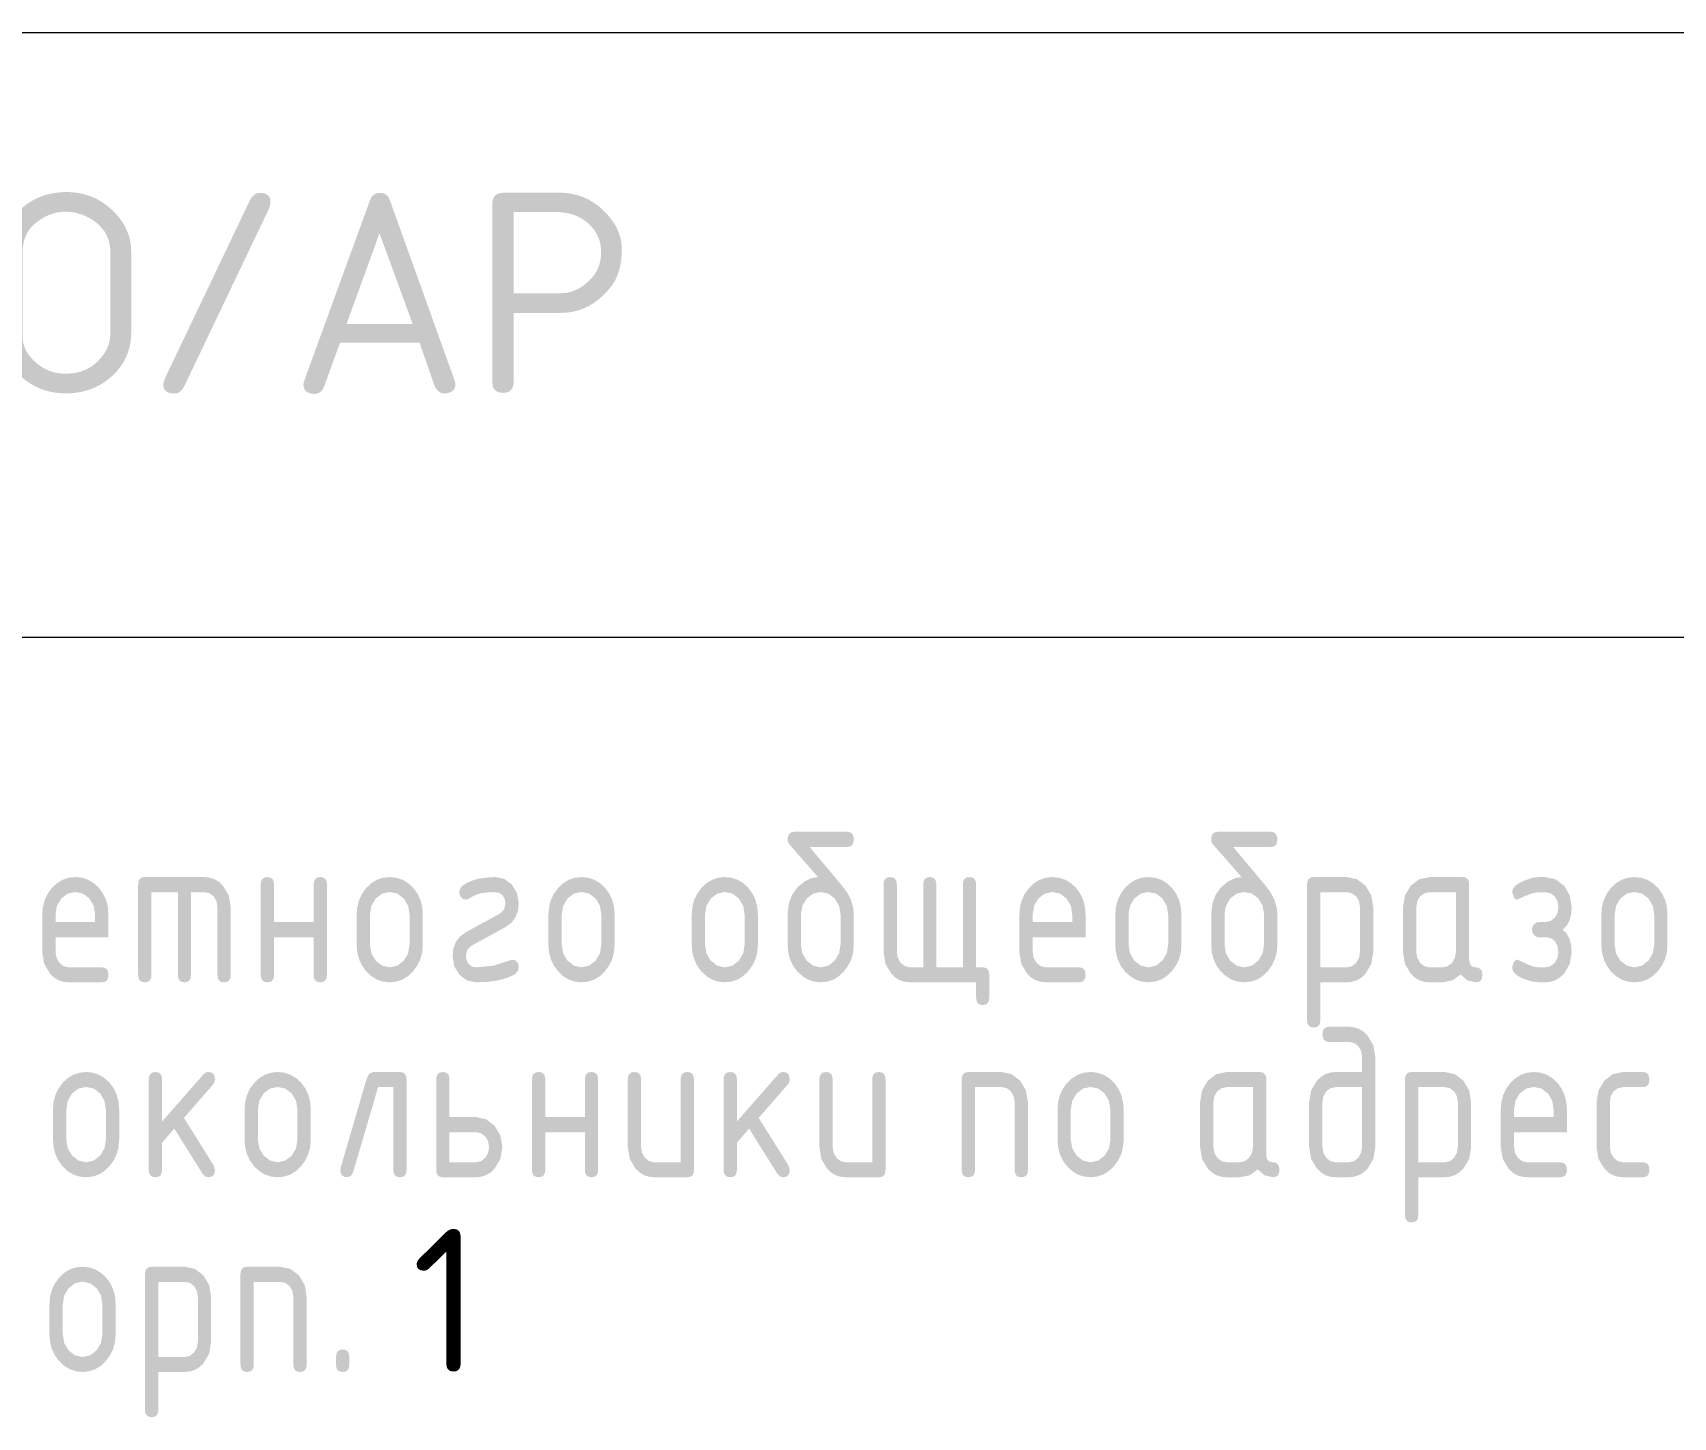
# Model space of a CAD drawing. Header units: millimetres. Extents: x 0 to 1189, y 0 to 841.
# Drawn here: x 1133.95 to 1161.17, y 37.01 to 59.98 of the extents above; entities that cross this region are included whole.
import ezdxf

# ---------------------------------------------------------------- set-up
doc = ezdxf.new("R2010")
doc.units = ezdxf.units.MM

msp = doc.modelspace()

# ---------------------------------------------------------------- hatches: boundary and pattern name
h = msp.add_hatch(color=7)
h.paths.add_polyline_path([(1147.574409, 45.344315), (1147.574409, 44.844914), (1147.564117, 44.720985), (1147.533413, 44.606307), (1147.482554, 44.500826), (1147.411801, 44.404493), (1147.328636, 44.324765), (1147.235963, 44.268136), (1147.134608, 44.234348), (1147.025399, 44.223143), (1146.914975, 44.234348), (1146.813388, 44.268136), (1146.720379, 44.324765), (1146.63569, 44.404493), (1146.565685, 44.500826), (1146.515938, 44.606307), (1146.486241, 44.720985), (1146.476389, 44.844914), (1146.476389, 45.347622), (1146.494182, 45.521815), (1146.547633, 45.672081), (1146.636844, 45.79806), (1146.761918, 45.899389), (1146.874297, 45.952788), (1146.979648, 45.969393), (1146.497886, 46.52116), (1146.481556, 46.549961), (1146.476389, 46.594471), (1146.483313, 46.649455), (1146.504087, 46.688729), (1146.53871, 46.712294), (1146.587183, 46.720148), (1147.466922, 46.720148), (1147.513715, 46.712294), (1147.547331, 46.688729), (1147.567614, 46.649455), (1147.574409, 46.594471), (1147.567614, 46.539488), (1147.547331, 46.500213), (1147.513715, 46.476649), (1147.466922, 46.468794), (1146.841844, 46.468794), (1147.393611, 45.80899), (1147.472323, 45.699487), (1147.528865, 45.585747), (1147.56298, 45.46746)])
h.paths.add_polyline_path([(1147.353923, 44.848221), (1147.353923, 45.347622), (1147.330703, 45.491007), (1147.259114, 45.613308), (1147.152385, 45.694819), (1147.025399, 45.721346), (1146.898688, 45.694819), (1146.792235, 45.613308), (1146.720646, 45.491007), (1146.697426, 45.347622), (1146.697426, 44.848221), (1146.720646, 44.702425), (1146.792235, 44.583087), (1146.898688, 44.499647), (1147.025399, 44.47119), (1147.152385, 44.499647), (1147.259114, 44.583087), (1147.330703, 44.703872)])
h = msp.add_hatch(color=7)
h.paths.add_polyline_path([(1154.601849, 45.344315), (1154.601849, 44.844914), (1154.591557, 44.720985), (1154.560853, 44.606307), (1154.509995, 44.500826), (1154.439241, 44.404493), (1154.356076, 44.324765), (1154.263403, 44.268136), (1154.162049, 44.234348), (1154.052839, 44.223143), (1153.942415, 44.234348), (1153.840828, 44.268136), (1153.747819, 44.324765), (1153.66313, 44.404493), (1153.593125, 44.500826), (1153.543378, 44.606307), (1153.513682, 44.720985), (1153.503829, 44.844914), (1153.503829, 45.347622), (1153.521622, 45.521815), (1153.575073, 45.672081), (1153.664284, 45.79806), (1153.789358, 45.899389), (1153.901737, 45.952788), (1154.007088, 45.969393), (1153.525326, 46.52116), (1153.508996, 46.549961), (1153.503829, 46.594471), (1153.510753, 46.649455), (1153.531527, 46.688729), (1153.56615, 46.712294), (1153.614623, 46.720148), (1154.494362, 46.720148), (1154.541155, 46.712294), (1154.574771, 46.688729), (1154.595054, 46.649455), (1154.601849, 46.594471), (1154.595054, 46.539488), (1154.574771, 46.500213), (1154.541155, 46.476649), (1154.494362, 46.468794), (1153.869284, 46.468794), (1154.421051, 45.80899), (1154.499763, 45.699487), (1154.556305, 45.585747), (1154.59042, 45.46746)])
h.paths.add_polyline_path([(1154.381363, 44.848221), (1154.381363, 45.347622), (1154.358143, 45.491007), (1154.286554, 45.613308), (1154.179825, 45.694819), (1154.052839, 45.721346), (1153.926128, 45.694819), (1153.819675, 45.613308), (1153.748086, 45.491007), (1153.724866, 45.347622), (1153.724866, 44.848221), (1153.748086, 44.702425), (1153.819675, 44.583087), (1153.926128, 44.499647), (1154.052839, 44.47119), (1154.179825, 44.499647), (1154.286554, 44.583087), (1154.358143, 44.703872)])
h = msp.add_hatch(color=7)
h.paths.add_polyline_path([(1134.658665, 45.721346), (1134.531954, 45.694819), (1134.425501, 45.613308), (1134.353911, 45.492247), (1134.330692, 45.347622), (1134.330692, 45.221945), (1134.987189, 45.221945), (1134.987189, 45.347622), (1134.963969, 45.492247), (1134.89238, 45.613308), (1134.785651, 45.694819)])
h.paths.add_polyline_path([(1134.330692, 44.970591), (1134.330692, 44.722544), (1134.346608, 44.626908), (1134.395184, 44.544502), (1134.466222, 44.489449), (1134.548422, 44.47119), (1135.097432, 44.47119), (1135.145818, 44.463335), (1135.180252, 44.439771), (1135.200837, 44.400497), (1135.207675, 44.345513), (1135.200837, 44.291046), (1135.180252, 44.252909), (1135.145818, 44.230481), (1135.097432, 44.223143), (1134.548422, 44.223143), (1134.459788, 44.231739), (1134.378441, 44.258008), (1134.304638, 44.302673), (1134.238639, 44.366459), (1134.1419, 44.527345), (1134.109654, 44.722544), (1134.109654, 45.344315), (1134.119507, 45.470156), (1134.149204, 45.585816), (1134.198951, 45.691658), (1134.268955, 45.788043), (1134.353644, 45.867771), (1134.446653, 45.9244), (1134.548241, 45.958188), (1134.658665, 45.969393), (1134.769321, 45.95824), (1134.870882, 45.924814), (1134.963762, 45.869167), (1135.048374, 45.791351), (1135.118611, 45.694965), (1135.168332, 45.589124), (1135.1979, 45.473463), (1135.207675, 45.347622), (1135.207675, 44.970591)])
h = msp.add_hatch(color=7)
h.dxf.hatch_style = 2
h.paths.add_polyline_path([(1135.811543, 45.969393), (1136.798769, 45.969393), (1136.887257, 45.960255), (1136.967992, 45.933082), (1137.0417, 45.888235), (1137.109104, 45.826077), (1137.205359, 45.663744), (1137.237537, 45.469992), (1137.237537, 44.345513), (1137.230621, 44.291046), (1137.209907, 44.252909), (1137.175447, 44.230481), (1137.127294, 44.223143), (1137.078907, 44.230481), (1137.044474, 44.252909), (1137.023889, 44.291046), (1137.017051, 44.345513), (1137.017051, 45.469992), (1137.001272, 45.566868), (1136.955314, 45.648035), (1136.884277, 45.701434), (1136.798769, 45.718039), (1136.578283, 45.718039), (1136.578283, 44.345513), (1136.571367, 44.291046), (1136.550654, 44.252909), (1136.516194, 44.230481), (1136.46804, 44.223143), (1136.421247, 44.230481), (1136.387632, 44.252909), (1136.367349, 44.291046), (1136.360553, 44.345513), (1136.360553, 45.718039), (1135.921786, 45.718039), (1135.921786, 44.345513), (1135.91487, 44.291046), (1135.894156, 44.252909), (1135.859697, 44.230481), (1135.811543, 44.223143), (1135.76307, 44.230481), (1135.728447, 44.252909), (1135.707673, 44.291046), (1135.700748, 44.345513), (1135.700748, 45.847023), (1135.707673, 45.900095), (1135.728447, 45.938387), (1135.76307, 45.96159)])
h = msp.add_hatch(color=7)
h.dxf.hatch_style = 2
h.paths.add_polyline_path([(1137.955955, 44.970591), (1137.955955, 44.345513), (1137.949039, 44.291046), (1137.928325, 44.252909), (1137.893866, 44.230481), (1137.845712, 44.223143), (1137.797239, 44.230481), (1137.762616, 44.252909), (1137.741842, 44.291046), (1137.734917, 44.345513), (1137.734917, 45.847023), (1137.741842, 45.900095), (1137.762616, 45.938387), (1137.797239, 45.96159), (1137.845712, 45.969393), (1137.893866, 45.96159), (1137.928325, 45.938387), (1137.949039, 45.900095), (1137.955955, 45.847023), (1137.955955, 45.221945), (1138.612452, 45.221945), (1138.612452, 45.847023), (1138.619368, 45.900095), (1138.640082, 45.938387), (1138.674541, 45.96159), (1138.722695, 45.969393), (1138.771082, 45.96159), (1138.805515, 45.938387), (1138.8261, 45.900095), (1138.832938, 45.847023), (1138.832938, 44.345513), (1138.8261, 44.291046), (1138.805515, 44.252909), (1138.771082, 44.230481), (1138.722695, 44.223143), (1138.674541, 44.230481), (1138.640082, 44.252909), (1138.619368, 44.291046), (1138.612452, 44.345513), (1138.612452, 44.970591)])
h = msp.add_hatch(color=7)
h.paths.add_polyline_path([(1139.326012, 44.844914), (1139.326012, 45.344315), (1139.335865, 45.470156), (1139.365561, 45.585816), (1139.415309, 45.691658), (1139.485313, 45.788043), (1139.570002, 45.867771), (1139.663011, 45.9244), (1139.764598, 45.958188), (1139.875022, 45.969393), (1139.985679, 45.95824), (1140.08724, 45.924814), (1140.18012, 45.869167), (1140.264731, 45.791351), (1140.334968, 45.694914), (1140.38469, 45.58871), (1140.414257, 45.472068), (1140.424033, 45.344315), (1140.424033, 44.844914), (1140.41374, 44.720985), (1140.383036, 44.606307), (1140.332178, 44.500826), (1140.261424, 44.404493), (1140.17826, 44.324765), (1140.085586, 44.268136), (1139.984232, 44.234348), (1139.875022, 44.223143), (1139.764598, 44.234348), (1139.663011, 44.268136), (1139.570002, 44.324765), (1139.485313, 44.404493), (1139.415309, 44.500826), (1139.365561, 44.606307), (1139.335865, 44.720985)])
h.paths.add_polyline_path([(1140.203547, 44.848221), (1140.203547, 45.347622), (1140.180327, 45.491007), (1140.108737, 45.613308), (1140.002008, 45.694819), (1139.875022, 45.721346), (1139.748312, 45.694819), (1139.641858, 45.613308), (1139.570269, 45.491007), (1139.547049, 45.347622), (1139.547049, 44.848221), (1139.570269, 44.702425), (1139.641858, 44.583087), (1139.748312, 44.499647), (1139.875022, 44.47119), (1140.002008, 44.499647), (1140.108737, 44.583087), (1140.180327, 44.703872)])
h = msp.add_hatch(color=7)
h.dxf.hatch_style = 2
h.paths.add_polyline_path([(1141.904884, 44.596867), (1141.95327, 44.589012), (1141.987704, 44.565448), (1142.008288, 44.526174), (1142.015127, 44.47119), (1141.999624, 44.408627), (1141.953942, 44.359293), (1141.833743, 44.29965), (1141.684811, 44.257112), (1141.507148, 44.231627), (1141.300752, 44.223143), (1141.153922, 44.254562), (1141.030656, 44.34882), (1140.945149, 44.489794), (1140.917106, 44.659706), (1140.930947, 44.786563), (1140.972434, 44.894868), (1141.041517, 44.984259), (1141.138143, 45.054376), (1141.705344, 45.365261), (1141.77211, 45.431889), (1141.794641, 45.532831), (1141.783065, 45.60442), (1141.748339, 45.665674), (1141.6937, 45.704879), (1141.632032, 45.718039), (1141.467977, 45.712251), (1141.353117, 45.693234), (1141.2745, 45.661884), (1141.187202, 45.60945), (1141.138143, 45.595669), (1141.09632, 45.603937), (1141.061524, 45.630396), (1141.035411, 45.672977), (1141.0279, 45.718039), (1141.041956, 45.780395), (1141.085778, 45.829936), (1141.192292, 45.891491), (1141.318598, 45.935011), (1141.465057, 45.960858), (1141.632032, 45.969393), (1141.778449, 45.937974), (1141.902128, 45.843716), (1141.987359, 45.701503), (1142.015127, 45.532831), (1142.001372, 45.405974), (1141.960074, 45.297668), (1141.891181, 45.208277), (1141.794641, 45.138161), (1141.230196, 44.830582), (1141.161019, 44.762301), (1141.138143, 44.659706), (1141.14965, 44.588117), (1141.183894, 44.526863), (1141.237776, 44.486004), (1141.300752, 44.47119), (1141.601991, 44.50006), (1141.861889, 44.586394)])
h = msp.add_hatch(color=7)
h.paths.add_polyline_path([(1142.5082, 44.844914), (1142.5082, 45.344315), (1142.518053, 45.470156), (1142.54775, 45.585816), (1142.597497, 45.691658), (1142.667502, 45.788043), (1142.752191, 45.867771), (1142.8452, 45.9244), (1142.946787, 45.958188), (1143.057211, 45.969393), (1143.167867, 45.95824), (1143.269429, 45.924814), (1143.362308, 45.869167), (1143.44692, 45.791351), (1143.517157, 45.694914), (1143.566878, 45.58871), (1143.596446, 45.472068), (1143.606221, 45.344315), (1143.606221, 44.844914), (1143.595929, 44.720985), (1143.565225, 44.606307), (1143.514366, 44.500826), (1143.443613, 44.404493), (1143.360448, 44.324765), (1143.267775, 44.268136), (1143.16642, 44.234348), (1143.057211, 44.223143), (1142.946787, 44.234348), (1142.8452, 44.268136), (1142.752191, 44.324765), (1142.667502, 44.404493), (1142.597497, 44.500826), (1142.54775, 44.606307), (1142.518053, 44.720985)])
h.paths.add_polyline_path([(1143.385735, 44.848221), (1143.385735, 45.347622), (1143.362515, 45.491007), (1143.290926, 45.613308), (1143.184197, 45.694819), (1143.057211, 45.721346), (1142.9305, 45.694819), (1142.824047, 45.613308), (1142.752458, 45.491007), (1142.729238, 45.347622), (1142.729238, 44.848221), (1142.752458, 44.702425), (1142.824047, 44.583087), (1142.9305, 44.499647), (1143.057211, 44.47119), (1143.184197, 44.499647), (1143.290926, 44.583087), (1143.362515, 44.703872)])
h = msp.add_hatch(color=7)
h.paths.add_polyline_path([(1144.885294, 44.844914), (1144.885294, 45.344315), (1144.895147, 45.470156), (1144.924844, 45.585816), (1144.974591, 45.691658), (1145.044595, 45.788043), (1145.129284, 45.867771), (1145.222293, 45.9244), (1145.323881, 45.958188), (1145.434305, 45.969393), (1145.544961, 45.95824), (1145.646523, 45.924814), (1145.739402, 45.869167), (1145.824014, 45.791351), (1145.894251, 45.694914), (1145.943972, 45.58871), (1145.97354, 45.472068), (1145.983315, 45.344315), (1145.983315, 44.844914), (1145.973023, 44.720985), (1145.942318, 44.606307), (1145.89146, 44.500826), (1145.820707, 44.404493), (1145.737542, 44.324765), (1145.644869, 44.268136), (1145.543514, 44.234348), (1145.434305, 44.223143), (1145.323881, 44.234348), (1145.222293, 44.268136), (1145.129284, 44.324765), (1145.044595, 44.404493), (1144.974591, 44.500826), (1144.924844, 44.606307), (1144.895147, 44.720985)])
h.paths.add_polyline_path([(1145.762829, 44.848221), (1145.762829, 45.347622), (1145.739609, 45.491007), (1145.66802, 45.613308), (1145.561291, 45.694819), (1145.434305, 45.721346), (1145.307594, 45.694819), (1145.201141, 45.613308), (1145.129551, 45.491007), (1145.106332, 45.347622), (1145.106332, 44.848221), (1145.129551, 44.702425), (1145.201141, 44.583087), (1145.307594, 44.499647), (1145.434305, 44.47119), (1145.561291, 44.499647), (1145.66802, 44.583087), (1145.739609, 44.703872)])
h = msp.add_hatch(color=7)
h.dxf.hatch_style = 2
h.paths.add_polyline_path([(1149.604271, 44.223143), (1148.50625, 44.223143), (1148.417616, 44.231739), (1148.336269, 44.258008), (1148.262467, 44.302673), (1148.196467, 44.366459), (1148.099729, 44.528792), (1148.067483, 44.722544), (1148.067483, 45.847023), (1148.074407, 45.900095), (1148.095181, 45.938387), (1148.129805, 45.96159), (1148.178277, 45.969393), (1148.226431, 45.96159), (1148.26089, 45.938387), (1148.281604, 45.900095), (1148.28852, 45.847023), (1148.28852, 44.722544), (1148.304436, 44.626908), (1148.353012, 44.544502), (1148.42405, 44.489449), (1148.50625, 44.47119), (1148.727288, 44.47119), (1148.727288, 45.847023), (1148.734083, 45.900095), (1148.754366, 45.938387), (1148.787981, 45.96159), (1148.834774, 45.969393), (1148.882928, 45.96159), (1148.917388, 45.938387), (1148.938102, 45.900095), (1148.945018, 45.847023), (1148.945018, 44.47119), (1149.383785, 44.47119), (1149.383785, 45.847023), (1149.390623, 45.900095), (1149.411208, 45.938387), (1149.445642, 45.96159), (1149.494028, 45.969393), (1149.542182, 45.96159), (1149.576641, 45.938387), (1149.597355, 45.900095), (1149.604271, 45.847023), (1149.604271, 44.47119), (1149.714514, 44.47119), (1149.761307, 44.463387), (1149.794923, 44.440184), (1149.815206, 44.401892), (1149.822001, 44.34882), (1149.822001, 43.971789), (1149.815206, 43.916805), (1149.794923, 43.877531), (1149.761307, 43.853967), (1149.714514, 43.846112), (1149.66636, 43.853967), (1149.631901, 43.877531), (1149.611187, 43.916805), (1149.604271, 43.971789)])
h = msp.add_hatch(color=7)
h.paths.add_polyline_path([(1150.87065, 45.721346), (1150.74394, 45.694819), (1150.637486, 45.613308), (1150.565897, 45.492247), (1150.542677, 45.347622), (1150.542677, 45.221945), (1151.199175, 45.221945), (1151.199175, 45.347622), (1151.175955, 45.492247), (1151.104366, 45.613308), (1150.997637, 45.694819)])
h.paths.add_polyline_path([(1150.542677, 44.970591), (1150.542677, 44.722544), (1150.558594, 44.626908), (1150.607169, 44.544502), (1150.678207, 44.489449), (1150.760407, 44.47119), (1151.309418, 44.47119), (1151.357804, 44.463335), (1151.392238, 44.439771), (1151.412822, 44.400497), (1151.419661, 44.345513), (1151.412822, 44.291046), (1151.392238, 44.252909), (1151.357804, 44.230481), (1151.309418, 44.223143), (1150.760407, 44.223143), (1150.671774, 44.231739), (1150.590426, 44.258008), (1150.516624, 44.302673), (1150.450624, 44.366459), (1150.353886, 44.527345), (1150.32164, 44.722544), (1150.32164, 45.344315), (1150.331493, 45.470156), (1150.36119, 45.585816), (1150.410937, 45.691658), (1150.480941, 45.788043), (1150.56563, 45.867771), (1150.658639, 45.9244), (1150.760226, 45.958188), (1150.87065, 45.969393), (1150.981307, 45.95824), (1151.082868, 45.924814), (1151.175748, 45.869167), (1151.26036, 45.791351), (1151.330596, 45.694965), (1151.380318, 45.589124), (1151.409885, 45.473463), (1151.419661, 45.347622), (1151.419661, 44.970591)])
h = msp.add_hatch(color=7)
h.paths.add_polyline_path([(1151.912734, 44.844914), (1151.912734, 45.344315), (1151.922587, 45.470156), (1151.952284, 45.585816), (1152.002031, 45.691658), (1152.072035, 45.788043), (1152.156725, 45.867771), (1152.249734, 45.9244), (1152.351321, 45.958188), (1152.461745, 45.969393), (1152.572401, 45.95824), (1152.673963, 45.924814), (1152.766842, 45.869167), (1152.851454, 45.791351), (1152.921691, 45.694914), (1152.971412, 45.58871), (1153.00098, 45.472068), (1153.010755, 45.344315), (1153.010755, 44.844914), (1153.000463, 44.720985), (1152.969758, 44.606307), (1152.9189, 44.500826), (1152.848147, 44.404493), (1152.764982, 44.324765), (1152.672309, 44.268136), (1152.570954, 44.234348), (1152.461745, 44.223143), (1152.351321, 44.234348), (1152.249734, 44.268136), (1152.156725, 44.324765), (1152.072035, 44.404493), (1152.002031, 44.500826), (1151.952284, 44.606307), (1151.922587, 44.720985)])
h.paths.add_polyline_path([(1152.790269, 44.848221), (1152.790269, 45.347622), (1152.767049, 45.491007), (1152.69546, 45.613308), (1152.588731, 45.694819), (1152.461745, 45.721346), (1152.335034, 45.694819), (1152.228581, 45.613308), (1152.156992, 45.491007), (1152.133772, 45.347622), (1152.133772, 44.848221), (1152.156992, 44.702425), (1152.228581, 44.583087), (1152.335034, 44.499647), (1152.461745, 44.47119), (1152.588731, 44.499647), (1152.69546, 44.583087), (1152.767049, 44.703872)])
h = msp.add_hatch(color=7)
h.paths.add_polyline_path([(1155.094923, 45.847023), (1155.101848, 45.900095), (1155.122621, 45.938387), (1155.157245, 45.96159), (1155.205717, 45.969393), (1155.754728, 45.969393), (1155.924709, 45.933082), (1156.064511, 45.826077), (1156.160767, 45.663744), (1156.192944, 45.469992), (1156.192944, 44.722544), (1156.160767, 44.528792), (1156.064511, 44.366459), (1155.998511, 44.302673), (1155.924709, 44.258008), (1155.843361, 44.231739), (1155.754728, 44.223143), (1155.31596, 44.223143), (1155.31596, 43.594758), (1155.309044, 43.541686), (1155.288331, 43.503394), (1155.253871, 43.480191), (1155.205717, 43.472388), (1155.157245, 43.480191), (1155.122621, 43.503394), (1155.101848, 43.541686), (1155.094923, 43.594758)])
h.paths.add_polyline_path([(1155.31596, 45.718039), (1155.31596, 44.47119), (1155.754728, 44.47119), (1155.838168, 44.489449), (1155.907965, 44.544502), (1155.956335, 44.625668), (1155.972458, 44.722544), (1155.972458, 45.469992), (1155.956679, 45.566868), (1155.910721, 45.648035), (1155.839753, 45.701434), (1155.754728, 45.718039)])
h = msp.add_hatch(color=7)
h.paths.add_polyline_path([(1157.563552, 45.718039), (1157.124785, 45.718039), (1157.039691, 45.699987), (1156.968239, 45.648035), (1156.922557, 45.566868), (1156.907055, 45.469992), (1156.907055, 44.722544), (1156.922971, 44.626908), (1156.971547, 44.544502), (1157.042585, 44.489449), (1157.124785, 44.47119), (1157.345822, 44.47119), (1157.429262, 44.489449), (1157.49906, 44.544502), (1157.547429, 44.625668), (1157.563552, 44.722544)])
h.paths.add_polyline_path([(1158.002319, 44.345513), (1157.995446, 44.291046), (1157.975034, 44.252909), (1157.941393, 44.230481), (1157.894832, 44.223143), (1157.754272, 44.254976), (1157.643478, 44.352128), (1157.507259, 44.254976), (1157.345822, 44.223143), (1157.124785, 44.223143), (1157.036151, 44.231739), (1156.954804, 44.258008), (1156.881001, 44.302673), (1156.815002, 44.366459), (1156.718263, 44.527345), (1156.686017, 44.722544), (1156.686017, 45.469992), (1156.718263, 45.663744), (1156.815002, 45.826077), (1156.954804, 45.933082), (1157.124785, 45.969393), (1157.673795, 45.969393), (1157.722181, 45.96159), (1157.756615, 45.938387), (1157.777199, 45.900095), (1157.784038, 45.847023), (1157.784038, 44.596867), (1157.790963, 44.541883), (1157.811737, 44.502609), (1157.84636, 44.479045), (1157.894832, 44.47119), (1157.941393, 44.463335), (1157.975034, 44.439771), (1157.995446, 44.400497)])
h = msp.add_hatch(color=7)
h.dxf.hatch_style = 2
h.paths.add_polyline_path([(1159.264391, 44.722544), (1159.249991, 44.82631), (1159.205411, 44.904445), (1159.150496, 44.949094), (1159.076978, 44.970591), (1158.935867, 44.970591), (1158.890736, 44.983269), (1158.859248, 45.009176), (1158.834374, 45.048795), (1158.825624, 45.096268), (1158.834374, 45.146911), (1158.859248, 45.187219), (1158.902587, 45.215331), (1158.966184, 45.225253), (1159.000359, 45.225253), (1159.037291, 45.221945), (1159.13396, 45.240204), (1159.205411, 45.295257), (1159.249991, 45.373529), (1159.264391, 45.469992), (1159.249646, 45.566868), (1159.202655, 45.648035), (1159.131411, 45.701434), (1159.04611, 45.718039), (1158.935867, 45.718039), (1158.834237, 45.702329), (1158.711522, 45.6552), (1158.653343, 45.627709), (1158.611546, 45.608072), (1158.586801, 45.596289), (1158.54981, 45.603179), (1158.521904, 45.637562), (1158.4971, 45.724654), (1158.508615, 45.773333), (1158.542919, 45.819325), (1158.599652, 45.86263), (1158.678449, 45.903247), (1158.816253, 45.95327), (1158.935867, 45.969393), (1159.04611, 45.969393), (1159.216504, 45.933082), (1159.3592, 45.826077), (1159.453045, 45.663744), (1159.484877, 45.469992), (1159.475636, 45.348191), (1159.447739, 45.245096), (1159.400929, 45.161019), (1159.334947, 45.096268), (1159.400929, 45.031518), (1159.447739, 44.94744), (1159.475636, 44.844346), (1159.484877, 44.722544), (1159.453045, 44.528792), (1159.3592, 44.366459), (1159.291289, 44.302673), (1159.216504, 44.258008), (1159.134795, 44.231739), (1159.04611, 44.223143), (1158.935867, 44.223143), (1158.813566, 44.238853), (1158.675142, 44.285982), (1158.596861, 44.326651), (1158.541266, 44.370318), (1158.508098, 44.417292), (1158.4971, 44.467883), (1158.521904, 44.554975), (1158.550223, 44.588117), (1158.583089, 44.600174), (1158.618022, 44.584465), (1158.715381, 44.537336), (1158.834719, 44.487313), (1158.935867, 44.47119), (1159.04611, 44.47119), (1159.131411, 44.489449), (1159.202655, 44.544502), (1159.248613, 44.625668)])
h = msp.add_hatch(color=7)
h.paths.add_polyline_path([(1159.976651, 44.844914), (1159.976651, 45.344315), (1159.986504, 45.470156), (1160.0162, 45.585816), (1160.065948, 45.691658), (1160.135952, 45.788043), (1160.220641, 45.867771), (1160.31365, 45.9244), (1160.415237, 45.958188), (1160.525661, 45.969393), (1160.636318, 45.95824), (1160.737879, 45.924814), (1160.830759, 45.869167), (1160.91537, 45.791351), (1160.985607, 45.694914), (1161.035328, 45.58871), (1161.064896, 45.472068), (1161.074671, 45.344315), (1161.074671, 44.844914), (1161.064379, 44.720985), (1161.033675, 44.606307), (1160.982817, 44.500826), (1160.912063, 44.404493), (1160.828898, 44.324765), (1160.736225, 44.268136), (1160.634871, 44.234348), (1160.525661, 44.223143), (1160.415237, 44.234348), (1160.31365, 44.268136), (1160.220641, 44.324765), (1160.135952, 44.404493), (1160.065948, 44.500826), (1160.0162, 44.606307), (1159.986504, 44.720985)])
h.paths.add_polyline_path([(1160.854185, 44.848221), (1160.854185, 45.347622), (1160.830965, 45.491007), (1160.759376, 45.613308), (1160.652647, 45.694819), (1160.525661, 45.721346), (1160.39895, 45.694819), (1160.292497, 45.613308), (1160.220908, 45.491007), (1160.197688, 45.347622), (1160.197688, 44.848221), (1160.220908, 44.702425), (1160.292497, 44.583087), (1160.39895, 44.499647), (1160.525661, 44.47119), (1160.652647, 44.499647), (1160.759376, 44.583087), (1160.830965, 44.703872)])
h = msp.add_hatch(color=7)
h.paths.add_polyline_path([(1156.227221, 42.985768), (1156.227221, 41.487565), (1156.195044, 41.293813), (1156.098788, 41.13148), (1156.030928, 41.067694), (1155.956506, 41.023028), (1155.875779, 40.996759), (1155.789005, 40.988164), (1155.567968, 40.988164), (1155.479334, 40.996759), (1155.397987, 41.023028), (1155.324184, 41.067694), (1155.258185, 41.13148), (1155.161447, 41.293813), (1155.129201, 41.487565), (1155.129201, 42.235013), (1155.161447, 42.428765), (1155.258185, 42.591098), (1155.325347, 42.653256), (1155.39902, 42.698103), (1155.479722, 42.725276), (1155.567968, 42.734414), (1156.006735, 42.734414), (1156.006735, 42.985768), (1155.990957, 43.082851), (1155.944999, 43.163811), (1155.87403, 43.215969), (1155.789005, 43.233815), (1155.457725, 43.233815), (1155.411164, 43.24167), (1155.377523, 43.265234), (1155.357111, 43.304508), (1155.350238, 43.359492), (1155.357111, 43.414476), (1155.377523, 43.45375), (1155.411164, 43.477314), (1155.457725, 43.485169), (1155.789005, 43.485169), (1155.877639, 43.476057), (1155.958986, 43.448651), (1156.032789, 43.402849), (1156.098788, 43.338546), (1156.195044, 43.179314)])
h.paths.add_polyline_path([(1156.006735, 41.487565), (1156.006735, 42.48306), (1155.567968, 42.48306), (1155.482874, 42.465007), (1155.411423, 42.413055), (1155.365741, 42.331889), (1155.350238, 42.235013), (1155.350238, 41.487565), (1155.366154, 41.391929), (1155.41473, 41.309522), (1155.485768, 41.25447), (1155.567968, 41.236211), (1155.789005, 41.236211), (1155.872445, 41.25447), (1155.942243, 41.309522), (1155.990612, 41.390689)])
h = msp.add_hatch(color=7)
h.paths.add_polyline_path([(1134.287966, 41.609935), (1134.287966, 42.109336), (1134.297819, 42.235177), (1134.327516, 42.350837), (1134.377263, 42.456679), (1134.447267, 42.553064), (1134.531956, 42.632792), (1134.624965, 42.689421), (1134.726553, 42.723209), (1134.836977, 42.734414), (1134.947633, 42.72326), (1135.049195, 42.689834), (1135.142074, 42.634188), (1135.226686, 42.556371), (1135.296923, 42.459935), (1135.346644, 42.353731), (1135.376212, 42.237089), (1135.385987, 42.109336), (1135.385987, 41.609935), (1135.375695, 41.486006), (1135.34499, 41.371327), (1135.294132, 41.265847), (1135.223379, 41.169514), (1135.140214, 41.089786), (1135.047541, 41.033157), (1134.946186, 40.999369), (1134.836977, 40.988164), (1134.726553, 40.999369), (1134.624965, 41.033157), (1134.531956, 41.089786), (1134.447267, 41.169514), (1134.377263, 41.265847), (1134.327516, 41.371327), (1134.297819, 41.486006)])
h.paths.add_polyline_path([(1135.165501, 41.613242), (1135.165501, 42.112643), (1135.142281, 42.256028), (1135.070692, 42.378329), (1134.963963, 42.45984), (1134.836977, 42.486367), (1134.710266, 42.45984), (1134.603813, 42.378329), (1134.532223, 42.256028), (1134.509004, 42.112643), (1134.509004, 41.613242), (1134.532223, 41.467446), (1134.603813, 41.348108), (1134.710266, 41.264667), (1134.836977, 41.236211), (1134.963963, 41.264667), (1135.070692, 41.348108), (1135.142281, 41.468893)])
h = msp.add_hatch(color=7)
h.dxf.hatch_style = 2
h.paths.add_polyline_path([(1136.098372, 41.913654), (1136.788494, 42.699687), (1136.822463, 42.726146), (1136.865113, 42.734414), (1136.913499, 42.726611), (1136.947933, 42.703408), (1136.968517, 42.665116), (1136.975356, 42.612044), (1136.966605, 42.564571), (1136.941732, 42.524952), (1136.460521, 41.973186), (1136.95441, 41.183845), (1136.975356, 41.110534), (1136.968517, 41.056067), (1136.947933, 41.01793), (1136.913499, 40.995502), (1136.865113, 40.988164), (1136.812265, 41.001324), (1136.77306, 41.040529), (1136.300668, 41.795143), (1136.098372, 41.560877), (1136.098372, 41.110534), (1136.091456, 41.056067), (1136.070743, 41.01793), (1136.036283, 40.995502), (1135.988129, 40.988164), (1135.939657, 40.995502), (1135.905034, 41.01793), (1135.88426, 41.056067), (1135.877335, 41.110534), (1135.877335, 42.612044), (1135.88426, 42.665116), (1135.905034, 42.703408), (1135.939657, 42.726611), (1135.988129, 42.734414), (1136.036283, 42.726611), (1136.070743, 42.703408), (1136.091456, 42.665116), (1136.098372, 42.612044)])
h = msp.add_hatch(color=7)
h.paths.add_polyline_path([(1137.466704, 41.609935), (1137.466704, 42.109336), (1137.476557, 42.235177), (1137.506254, 42.350837), (1137.556001, 42.456679), (1137.626005, 42.553064), (1137.710694, 42.632792), (1137.803703, 42.689421), (1137.905291, 42.723209), (1138.015715, 42.734414), (1138.126371, 42.72326), (1138.227932, 42.689834), (1138.320812, 42.634188), (1138.405424, 42.556371), (1138.475661, 42.459935), (1138.525382, 42.353731), (1138.554949, 42.237089), (1138.564725, 42.109336), (1138.564725, 41.609935), (1138.554433, 41.486006), (1138.523728, 41.371327), (1138.47287, 41.265847), (1138.402116, 41.169514), (1138.318952, 41.089786), (1138.226279, 41.033157), (1138.124924, 40.999369), (1138.015715, 40.988164), (1137.905291, 40.999369), (1137.803703, 41.033157), (1137.710694, 41.089786), (1137.626005, 41.169514), (1137.556001, 41.265847), (1137.506254, 41.371327), (1137.476557, 41.486006)])
h.paths.add_polyline_path([(1138.344239, 41.613242), (1138.344239, 42.112643), (1138.321019, 42.256028), (1138.24943, 42.378329), (1138.142701, 42.45984), (1138.015715, 42.486367), (1137.889004, 42.45984), (1137.78255, 42.378329), (1137.710961, 42.256028), (1137.687741, 42.112643), (1137.687741, 41.613242), (1137.710961, 41.467446), (1137.78255, 41.348108), (1137.889004, 41.264667), (1138.015715, 41.236211), (1138.142701, 41.264667), (1138.24943, 41.348108), (1138.321019, 41.468893)])
h = msp.add_hatch(color=7)
h.dxf.hatch_style = 2
h.paths.add_polyline_path([(1139.605083, 42.734414), (1140.043851, 42.734414), (1140.092237, 42.726611), (1140.126671, 42.703408), (1140.147255, 42.665116), (1140.154094, 42.612044), (1140.154094, 41.110534), (1140.147255, 41.056067), (1140.126671, 41.01793), (1140.092237, 40.995502), (1140.043851, 40.988164), (1139.995697, 40.995502), (1139.961237, 41.01793), (1139.940524, 41.056067), (1139.933608, 41.110534), (1139.933608, 42.48306), (1139.681702, 42.48306), (1139.26774, 41.071949), (1139.230946, 41.009179), (1139.166867, 40.988164), (1139.118395, 40.996019), (1139.083772, 41.019583), (1139.062998, 41.058857), (1139.056073, 41.113841), (1139.062688, 41.152426), (1139.49484, 42.63299), (1139.538386, 42.709954)])
h = msp.add_hatch(color=7)
h.paths.add_polyline_path([(1141.743463, 41.487565), (1141.711286, 41.293813), (1141.61503, 41.13148), (1141.54903, 41.067694), (1141.475228, 41.023028), (1141.39388, 40.996759), (1141.305247, 40.988164), (1140.756236, 40.988164), (1140.707764, 40.995502), (1140.673141, 41.01793), (1140.652367, 41.056067), (1140.645442, 41.110534), (1140.645442, 42.612044), (1140.652367, 42.665116), (1140.673141, 42.703408), (1140.707764, 42.726611), (1140.756236, 42.734414), (1140.80439, 42.726611), (1140.83885, 42.703408), (1140.859563, 42.665116), (1140.866479, 42.612044), (1140.866479, 41.986966), (1141.305247, 41.986966), (1141.475228, 41.950241), (1141.61503, 41.840343), (1141.711286, 41.680904)])
h.paths.add_polyline_path([(1141.522977, 41.487565), (1141.507198, 41.584441), (1141.461241, 41.665608), (1141.390272, 41.717766), (1141.305247, 41.735612), (1140.866479, 41.735612), (1140.866479, 41.236211), (1141.305247, 41.236211), (1141.388687, 41.25447), (1141.458484, 41.309522), (1141.506854, 41.390689)])
h = msp.add_hatch(color=7)
h.dxf.hatch_style = 2
h.paths.add_polyline_path([(1142.455848, 41.735612), (1142.455848, 41.110534), (1142.448932, 41.056067), (1142.428219, 41.01793), (1142.393759, 40.995502), (1142.345605, 40.988164), (1142.297133, 40.995502), (1142.262509, 41.01793), (1142.241736, 41.056067), (1142.234811, 41.110534), (1142.234811, 42.612044), (1142.241736, 42.665116), (1142.262509, 42.703408), (1142.297133, 42.726611), (1142.345605, 42.734414), (1142.393759, 42.726611), (1142.428219, 42.703408), (1142.448932, 42.665116), (1142.455848, 42.612044), (1142.455848, 41.986966), (1143.112346, 41.986966), (1143.112346, 42.612044), (1143.119262, 42.665116), (1143.139975, 42.703408), (1143.174435, 42.726611), (1143.222589, 42.734414), (1143.270975, 42.726611), (1143.305409, 42.703408), (1143.325993, 42.665116), (1143.332832, 42.612044), (1143.332832, 41.110534), (1143.325993, 41.056067), (1143.305409, 41.01793), (1143.270975, 40.995502), (1143.222589, 40.988164), (1143.174435, 40.995502), (1143.139975, 41.01793), (1143.119262, 41.056067), (1143.112346, 41.110534), (1143.112346, 41.735612)])
h = msp.add_hatch(color=7)
h.dxf.hatch_style = 2
h.paths.add_polyline_path([(1144.922201, 42.612044), (1144.922201, 41.110534), (1144.915362, 41.056067), (1144.894778, 41.01793), (1144.860344, 40.995502), (1144.811958, 40.988164), (1144.262947, 40.988164), (1144.174313, 40.996759), (1144.092966, 41.023028), (1144.019164, 41.067694), (1143.953164, 41.13148), (1143.856426, 41.292366), (1143.82418, 41.487565), (1143.82418, 42.612044), (1143.831104, 42.665116), (1143.851878, 42.703408), (1143.886502, 42.726611), (1143.934974, 42.734414), (1143.983128, 42.726611), (1144.017587, 42.703408), (1144.038301, 42.665116), (1144.045217, 42.612044), (1144.045217, 41.487565), (1144.061133, 41.391929), (1144.109709, 41.309522), (1144.180747, 41.25447), (1144.262947, 41.236211), (1144.701715, 41.236211), (1144.701715, 42.612044), (1144.708631, 42.665116), (1144.729344, 42.703408), (1144.763804, 42.726611), (1144.811958, 42.734414), (1144.860344, 42.726611), (1144.894778, 42.703408), (1144.915362, 42.665116)])
h = msp.add_hatch(color=7)
h.dxf.hatch_style = 2
h.paths.add_polyline_path([(1145.634586, 41.913654), (1146.324708, 42.699687), (1146.358676, 42.726146), (1146.401327, 42.734414), (1146.449713, 42.726611), (1146.484147, 42.703408), (1146.504731, 42.665116), (1146.51157, 42.612044), (1146.502819, 42.564571), (1146.477945, 42.524952), (1145.996735, 41.973186), (1146.490623, 41.183845), (1146.51157, 41.110534), (1146.504731, 41.056067), (1146.484147, 41.01793), (1146.449713, 40.995502), (1146.401327, 40.988164), (1146.348479, 41.001324), (1146.309274, 41.040529), (1145.836882, 41.795143), (1145.634586, 41.560877), (1145.634586, 41.110534), (1145.62767, 41.056067), (1145.606956, 41.01793), (1145.572497, 40.995502), (1145.524343, 40.988164), (1145.475871, 40.995502), (1145.441247, 41.01793), (1145.420473, 41.056067), (1145.413549, 41.110534), (1145.413549, 42.612044), (1145.420473, 42.665116), (1145.441247, 42.703408), (1145.475871, 42.726611), (1145.524343, 42.734414), (1145.572497, 42.726611), (1145.606956, 42.703408), (1145.62767, 42.665116), (1145.634586, 42.612044)])
h = msp.add_hatch(color=7)
h.dxf.hatch_style = 2
h.paths.add_polyline_path([(1148.100939, 42.612044), (1148.100939, 41.110534), (1148.0941, 41.056067), (1148.073516, 41.01793), (1148.039082, 40.995502), (1147.990695, 40.988164), (1147.441685, 40.988164), (1147.353051, 40.996759), (1147.271704, 41.023028), (1147.197901, 41.067694), (1147.131902, 41.13148), (1147.035164, 41.292366), (1147.002918, 41.487565), (1147.002918, 42.612044), (1147.009842, 42.665116), (1147.030616, 42.703408), (1147.065239, 42.726611), (1147.113712, 42.734414), (1147.161866, 42.726611), (1147.196325, 42.703408), (1147.217039, 42.665116), (1147.223955, 42.612044), (1147.223955, 41.487565), (1147.239871, 41.391929), (1147.288447, 41.309522), (1147.359485, 41.25447), (1147.441685, 41.236211), (1147.880452, 41.236211), (1147.880452, 42.612044), (1147.887368, 42.665116), (1147.908082, 42.703408), (1147.942542, 42.726611), (1147.990695, 42.734414), (1148.039082, 42.726611), (1148.073516, 42.703408), (1148.0941, 42.665116)])
h = msp.add_hatch(color=7)
h.dxf.hatch_style = 2
h.paths.add_polyline_path([(1149.364808, 41.110534), (1149.364808, 42.612044), (1149.371733, 42.665116), (1149.392507, 42.703408), (1149.42713, 42.726611), (1149.475602, 42.734414), (1150.024613, 42.734414), (1150.192113, 42.698103), (1150.334396, 42.591098), (1150.430652, 42.428765), (1150.462829, 42.235013), (1150.462829, 41.110534), (1150.45599, 41.056067), (1150.435406, 41.01793), (1150.400972, 40.995502), (1150.352586, 40.988164), (1150.304432, 40.995502), (1150.269972, 41.01793), (1150.249259, 41.056067), (1150.242343, 41.110534), (1150.242343, 42.235013), (1150.226564, 42.331889), (1150.180607, 42.413055), (1150.109638, 42.466454), (1150.024613, 42.48306), (1149.585845, 42.48306), (1149.585845, 41.110534), (1149.578929, 41.056067), (1149.558216, 41.01793), (1149.523756, 40.995502), (1149.475602, 40.988164), (1149.42713, 40.995502), (1149.392507, 41.01793), (1149.371733, 41.056067)])
h = msp.add_hatch(color=7)
h.paths.add_polyline_path([(1150.954177, 41.609935), (1150.954177, 42.109336), (1150.96403, 42.235177), (1150.993727, 42.350837), (1151.043474, 42.456679), (1151.113478, 42.553064), (1151.198167, 42.632792), (1151.291176, 42.689421), (1151.392763, 42.723209), (1151.503187, 42.734414), (1151.613844, 42.72326), (1151.715405, 42.689834), (1151.808285, 42.634188), (1151.892897, 42.556371), (1151.963133, 42.459935), (1152.012855, 42.353731), (1152.042422, 42.237089), (1152.052198, 42.109336), (1152.052198, 41.609935), (1152.041906, 41.486006), (1152.011201, 41.371327), (1151.960343, 41.265847), (1151.889589, 41.169514), (1151.806425, 41.089786), (1151.713752, 41.033157), (1151.612397, 40.999369), (1151.503187, 40.988164), (1151.392763, 40.999369), (1151.291176, 41.033157), (1151.198167, 41.089786), (1151.113478, 41.169514), (1151.043474, 41.265847), (1150.993727, 41.371327), (1150.96403, 41.486006)])
h.paths.add_polyline_path([(1151.831712, 41.613242), (1151.831712, 42.112643), (1151.808492, 42.256028), (1151.736903, 42.378329), (1151.630174, 42.45984), (1151.503187, 42.486367), (1151.376477, 42.45984), (1151.270023, 42.378329), (1151.198434, 42.256028), (1151.175214, 42.112643), (1151.175214, 41.613242), (1151.198434, 41.467446), (1151.270023, 41.348108), (1151.376477, 41.264667), (1151.503187, 41.236211), (1151.630174, 41.264667), (1151.736903, 41.348108), (1151.808492, 41.468893)])
h = msp.add_hatch(color=7)
h.paths.add_polyline_path([(1154.197378, 42.48306), (1153.758611, 42.48306), (1153.673517, 42.465007), (1153.602066, 42.413055), (1153.556384, 42.331889), (1153.540881, 42.235013), (1153.540881, 41.487565), (1153.556797, 41.391929), (1153.605373, 41.309522), (1153.676411, 41.25447), (1153.758611, 41.236211), (1153.979648, 41.236211), (1154.063088, 41.25447), (1154.132886, 41.309522), (1154.181255, 41.390689), (1154.197378, 41.487565)])
h.paths.add_polyline_path([(1154.636146, 41.110534), (1154.629273, 41.056067), (1154.60886, 41.01793), (1154.575219, 40.995502), (1154.528659, 40.988164), (1154.388099, 41.019997), (1154.277304, 41.117148), (1154.141085, 41.019997), (1153.979648, 40.988164), (1153.758611, 40.988164), (1153.669977, 40.996759), (1153.58863, 41.023028), (1153.514827, 41.067694), (1153.448828, 41.13148), (1153.35209, 41.292366), (1153.319843, 41.487565), (1153.319843, 42.235013), (1153.35209, 42.428765), (1153.448828, 42.591098), (1153.58863, 42.698103), (1153.758611, 42.734414), (1154.307621, 42.734414), (1154.356008, 42.726611), (1154.390441, 42.703408), (1154.411026, 42.665116), (1154.417864, 42.612044), (1154.417864, 41.361888), (1154.424789, 41.306904), (1154.445563, 41.26763), (1154.480186, 41.244066), (1154.528659, 41.236211), (1154.575219, 41.228356), (1154.60886, 41.204792), (1154.629273, 41.165517)])
h = msp.add_hatch(color=7)
h.paths.add_polyline_path([(1156.718569, 42.612044), (1156.725494, 42.665116), (1156.746268, 42.703408), (1156.780891, 42.726611), (1156.829364, 42.734414), (1157.378374, 42.734414), (1157.548355, 42.698103), (1157.688157, 42.591098), (1157.784413, 42.428765), (1157.81659, 42.235013), (1157.81659, 41.487565), (1157.784413, 41.293813), (1157.688157, 41.13148), (1157.622158, 41.067694), (1157.548355, 41.023028), (1157.467008, 40.996759), (1157.378374, 40.988164), (1156.939607, 40.988164), (1156.939607, 40.359779), (1156.932691, 40.306707), (1156.911977, 40.268415), (1156.877518, 40.245212), (1156.829364, 40.237409), (1156.780891, 40.245212), (1156.746268, 40.268415), (1156.725494, 40.306707), (1156.718569, 40.359779)])
h.paths.add_polyline_path([(1156.939607, 42.48306), (1156.939607, 41.236211), (1157.378374, 41.236211), (1157.461814, 41.25447), (1157.531612, 41.309522), (1157.579981, 41.390689), (1157.596104, 41.487565), (1157.596104, 42.235013), (1157.580326, 42.331889), (1157.534368, 42.413055), (1157.463399, 42.466454), (1157.378374, 42.48306)])
h = msp.add_hatch(color=7)
h.paths.add_polyline_path([(1158.856949, 42.486367), (1158.730238, 42.45984), (1158.623785, 42.378329), (1158.552196, 42.257268), (1158.528976, 42.112643), (1158.528976, 41.986966), (1159.185473, 41.986966), (1159.185473, 42.112643), (1159.162253, 42.257268), (1159.090664, 42.378329), (1158.983935, 42.45984)])
h.paths.add_polyline_path([(1158.528976, 41.735612), (1158.528976, 41.487565), (1158.544892, 41.391929), (1158.593468, 41.309522), (1158.664506, 41.25447), (1158.746706, 41.236211), (1159.295716, 41.236211), (1159.344103, 41.228356), (1159.378536, 41.204792), (1159.399121, 41.165517), (1159.405959, 41.110534), (1159.399121, 41.056067), (1159.378536, 41.01793), (1159.344103, 40.995502), (1159.295716, 40.988164), (1158.746706, 40.988164), (1158.658072, 40.996759), (1158.576725, 41.023028), (1158.502922, 41.067694), (1158.436923, 41.13148), (1158.340184, 41.292366), (1158.307938, 41.487565), (1158.307938, 42.109336), (1158.317791, 42.235177), (1158.347488, 42.350837), (1158.397235, 42.456679), (1158.46724, 42.553064), (1158.551929, 42.632792), (1158.644938, 42.689421), (1158.746525, 42.723209), (1158.856949, 42.734414), (1158.967605, 42.72326), (1159.069167, 42.689834), (1159.162046, 42.634188), (1159.246658, 42.556371), (1159.316895, 42.459986), (1159.366616, 42.354144), (1159.396184, 42.238484), (1159.405959, 42.112643), (1159.405959, 41.735612)])
h = msp.add_hatch(color=7)
h.dxf.hatch_style = 2
h.paths.add_polyline_path([(1160.118345, 42.235013), (1160.118345, 41.487565), (1160.134261, 41.391929), (1160.182837, 41.309522), (1160.253875, 41.25447), (1160.336075, 41.236211), (1160.664599, 41.236211), (1160.712753, 41.228356), (1160.747212, 41.204792), (1160.767926, 41.165517), (1160.774842, 41.110534), (1160.767926, 41.056067), (1160.747212, 41.01793), (1160.712753, 40.995502), (1160.664599, 40.988164), (1160.336075, 40.988164), (1160.247441, 40.996759), (1160.166094, 41.023028), (1160.092291, 41.067694), (1160.026292, 41.13148), (1159.929553, 41.292366), (1159.897307, 41.487565), (1159.897307, 42.235013), (1159.929553, 42.428765), (1160.026292, 42.591098), (1160.166094, 42.698103), (1160.336075, 42.734414), (1160.664599, 42.734414), (1160.712753, 42.726559), (1160.747212, 42.702995), (1160.767926, 42.663721), (1160.774842, 42.608737), (1160.767926, 42.553753), (1160.747212, 42.514479), (1160.712753, 42.490915), (1160.664599, 42.48306), (1160.336075, 42.48306), (1160.250981, 42.465007), (1160.17953, 42.413055), (1160.133848, 42.331889)])
h = msp.add_hatch(color=7)
h.paths.add_polyline_path([(1134.229589, 38.378483), (1134.229589, 38.877884), (1134.239442, 39.003725), (1134.269139, 39.119386), (1134.318886, 39.225228), (1134.38889, 39.321613), (1134.473579, 39.401341), (1134.566588, 39.45797), (1134.668175, 39.491757), (1134.778599, 39.502963), (1134.889256, 39.491809), (1134.990817, 39.458383), (1135.083697, 39.402736), (1135.168309, 39.32492), (1135.238545, 39.228483), (1135.288267, 39.122279), (1135.317834, 39.005637), (1135.32761, 38.877884), (1135.32761, 38.378483), (1135.317317, 38.254555), (1135.286613, 38.139876), (1135.235755, 38.034396), (1135.165001, 37.938062), (1135.081837, 37.858334), (1134.989164, 37.801705), (1134.887809, 37.767918), (1134.778599, 37.756713), (1134.668175, 37.767918), (1134.566588, 37.801705), (1134.473579, 37.858334), (1134.38889, 37.938062), (1134.318886, 38.034396), (1134.269139, 38.139876), (1134.239442, 38.254555)])
h.paths.add_polyline_path([(1135.107124, 38.381791), (1135.107124, 38.881192), (1135.083904, 39.024577), (1135.012315, 39.146877), (1134.905586, 39.228388), (1134.778599, 39.254916), (1134.651889, 39.228388), (1134.545435, 39.146877), (1134.473846, 39.024577), (1134.450626, 38.881192), (1134.450626, 38.381791), (1134.473846, 38.235994), (1134.545435, 38.116656), (1134.651889, 38.033216), (1134.778599, 38.004759), (1134.905586, 38.033216), (1135.012315, 38.116656), (1135.083904, 38.237441)])
h = msp.add_hatch(color=7)
h.paths.add_polyline_path([(1135.814152, 39.380593), (1135.821077, 39.433664), (1135.841851, 39.471957), (1135.876474, 39.495159), (1135.924947, 39.502963), (1136.473957, 39.502963), (1136.643938, 39.466651), (1136.78374, 39.359647), (1136.879996, 39.197314), (1136.912173, 39.003561), (1136.912173, 38.256114), (1136.879996, 38.062361), (1136.78374, 37.900029), (1136.717741, 37.836243), (1136.643938, 37.791577), (1136.562591, 37.765308), (1136.473957, 37.756713), (1136.03519, 37.756713), (1136.03519, 37.128327), (1136.028274, 37.075255), (1136.00756, 37.036963), (1135.9731, 37.01376), (1135.924947, 37.005957), (1135.876474, 37.01376), (1135.841851, 37.036963), (1135.821077, 37.075255), (1135.814152, 37.128327)])
h.paths.add_polyline_path([(1136.03519, 39.251608), (1136.03519, 38.004759), (1136.473957, 38.004759), (1136.557397, 38.023018), (1136.627195, 38.078071), (1136.675564, 38.159237), (1136.691687, 38.256114), (1136.691687, 39.003561), (1136.675909, 39.100438), (1136.629951, 39.181604), (1136.558982, 39.235003), (1136.473957, 39.251608)])
h = msp.add_hatch(color=7)
h.dxf.hatch_style = 2
h.paths.add_polyline_path([(1137.398716, 37.879082), (1137.398716, 39.380593), (1137.40564, 39.433664), (1137.426414, 39.471957), (1137.461038, 39.495159), (1137.50951, 39.502963), (1138.05852, 39.502963), (1138.226021, 39.466651), (1138.368303, 39.359647), (1138.464559, 39.197314), (1138.496737, 39.003561), (1138.496737, 37.879082), (1138.489898, 37.824615), (1138.469314, 37.786478), (1138.43488, 37.764051), (1138.386494, 37.756713), (1138.33834, 37.764051), (1138.30388, 37.786478), (1138.283167, 37.824615), (1138.27625, 37.879082), (1138.27625, 39.003561), (1138.260472, 39.100438), (1138.214514, 39.181604), (1138.143545, 39.235003), (1138.05852, 39.251608), (1137.619753, 39.251608), (1137.619753, 37.879082), (1137.612837, 37.824615), (1137.592123, 37.786478), (1137.557664, 37.764051), (1137.50951, 37.756713), (1137.461038, 37.764051), (1137.426414, 37.786478), (1137.40564, 37.824615)])
h = msp.add_hatch(color=7)
h.dxf.hatch_style = 2
h.paths.add_polyline_path([(1138.983279, 38.004759), (1138.990204, 38.059743), (1139.010978, 38.099017), (1139.045601, 38.122582), (1139.094073, 38.130436), (1139.142227, 38.122582), (1139.176687, 38.099017), (1139.1974, 38.059743), (1139.204317, 38.004759), (1139.204317, 37.879082), (1139.1974, 37.824615), (1139.176687, 37.786478), (1139.142227, 37.764051), (1139.094073, 37.756713), (1139.045601, 37.764051), (1139.010978, 37.786478), (1138.990204, 37.824615), (1138.983279, 37.879082)])

# ---------------------------------------------------------------- linework, layer by layer
at = {"color": 7, "lineweight": 0}
for points in [[(1184.111809, 59.979862), (999.111526, 59.979862)], [(1184.111809, 49.946847), (1064.131626, 49.946847)]]:
    msp.add_lwpolyline(points, dxfattribs=at)

# ---------------------------------------------------------------- texts
at = {"color": 7, "insert": (1105.326046, 57.323808), "char_height": 3.329924, "width": 46.81151802, "attachment_point": 1}
msp.add_mtext('{\\fISOCPEUR|b0|i0|c204|p34;696/П-24-АНО/АР}', dxfattribs=at)
at = {"color": 7, "insert": (1140.241111, 40.129879), "char_height": 2.373173, "attachment_point": 1}
msp.add_mtext('{\\fGOSTCommon|b0|i0|c0;1}', dxfattribs=at)

doc.saveas('drawing.dxf')
